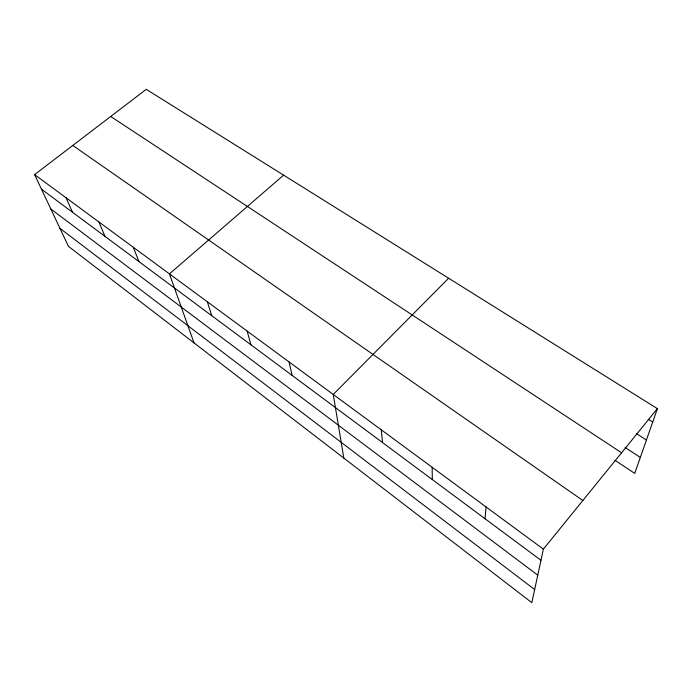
<?xml version="1.0" encoding="UTF-8"?>
<svg xmlns="http://www.w3.org/2000/svg" width="692" height="692" viewBox="0 0 692 692"><rect width="100%" height="100%" fill="white"/><g stroke="black" fill="none" stroke-linecap="round" stroke-linejoin="round"><path stroke-width="1.04" d="M485.04 518.74L486.087 506.976M657.4 408.643L543.376 549.145L531.828 602.663L68.447 246.335L34.6 174.618L146.246 89.337L657.4 408.643L634.728 473.406L614.972 460.284M448.632 278.236L333.25 394.466L343.82 458.087M283.608 175.154L169.445 273.885L194.002 342.877M648.179 419.179L652.703 422.051M636.441 433.59L646.414 440.008M625.118 447.499L640.316 457.438M110.711 116.481L621.58 452.784M72.781 145.458L582.854 500.498M34.6 174.618L543.376 549.145M41.485 189.201L540.971 560.286M50.801 208.958L537.762 575.164M59.962 228.36L534.657 589.541M66.025 197.756L72.513 212.262M98.904 221.959L104.959 236.361M133.34 247.303L138.91 261.585M207.34 301.781L211.769 315.716M247.174 331.105L250.928 344.806M289.083 361.951L292.093 375.393M381.301 429.836L382.52 442.577M432.163 467.273L432.31 479.565"/></g></svg>
